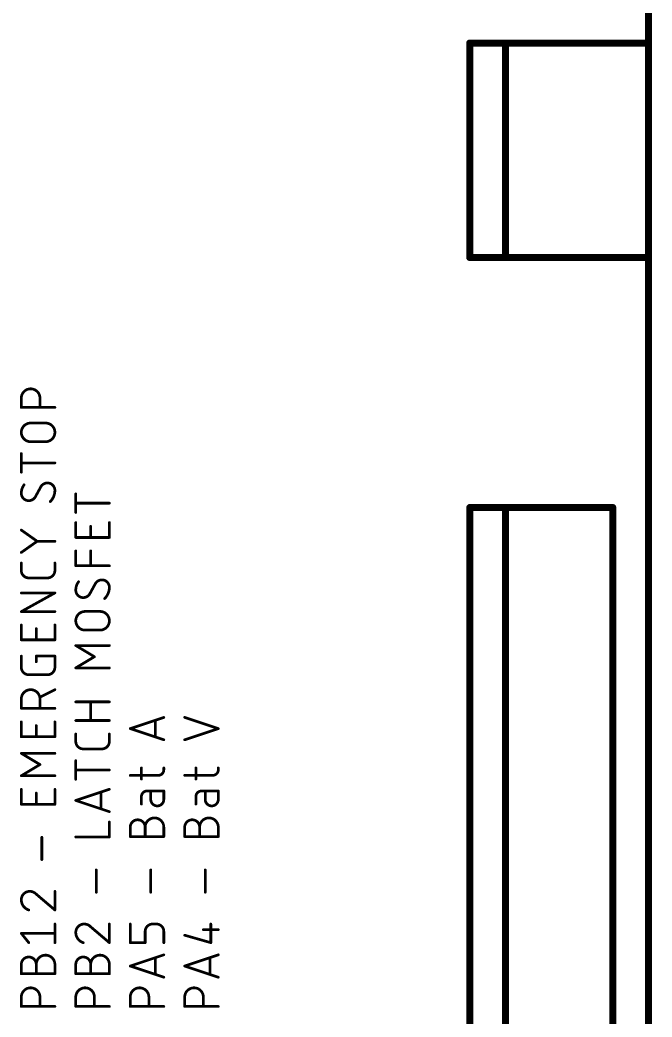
# Model space of a CAD drawing. Extents: x -18 to 127, y -8 to 112.
# Drawn here: x 90.41 to 108.1, y 57.74 to 85.65 of the extents above; entities that cross this region are included whole.
import ezdxf

# ---------------------------------------------------------------- set-up
doc = ezdxf.new("R2010")
doc.units = 0
doc.layers.add('21', color=253, linetype='CONTINUOUS')

msp = doc.modelspace()

# ---------------------------------------------------------------- linework, layer by layer
at = {"layer": '21'}
for points, const_width in [([(108, 104), (108, 0)], 0.2), ([(103, 79), (103, 85)], 0.2), ([(103, 85), (104, 85)], 0.2), ([(104, 85), (108, 85)], 0.2), ([(104, 79), (104, 85)], 0.2), ([(108, 79), (108, 85)], 0.2), ([(104, 79), (103, 79)], 0.2), ([(108, 79), (104, 79)], 0.2), ([(108, 72.5), (108, 78.5)], 0.2), ([(90.4501, 74.802), (90.4501, 75.0631)], 0.0762), ([(90.9722, 75.0631), (90.9722, 74.802)], 0.0762), ([(91.3899, 74.802), (90.4501, 74.802)], 0.0762), ([(90.7112, 74.3661), (91.1288, 74.3661)], 0.0762), ([(91.1288, 73.844), (90.7112, 73.844)], 0.0762), ([(90.4501, 72.9906), (90.4501, 73.5127)], 0.0762), ([(91.3899, 73.2516), (90.4501, 73.2516)], 0.0762), ([(90.9983, 72.5853), (90.8417, 72.2982)], 0.0762), ([(91.9741, 71.8628), (91.9741, 72.3849)], 0.0762), ([(92.9139, 72.1239), (91.9741, 72.1239)], 0.0762), ([(103, 56), (103, 72)], 0.2), ([(103, 72), (104, 72)], 0.2), ([(104, 72), (107, 72)], 0.2), ([(104, 56), (104, 72)], 0.2), ([(107, 56), (107, 72)], 0.2), ([(91.9741, 71.1635), (91.9741, 71.5812)], 0.0762), ([(92.3918, 71.1635), (92.3918, 71.4768)], 0.0762), ([(92.9139, 71.5812), (92.9139, 71.1635)], 0.0762), ([(90.8939, 71.0571), (90.4501, 71.3704)], 0.0762), ([(92.9139, 71.1635), (91.9741, 71.1635)], 0.0762), ([(90.4501, 70.7438), (90.8939, 71.0571)], 0.0762), ([(91.3899, 71.0571), (90.8939, 71.0571)], 0.0762), ([(91.9741, 70.3711), (91.9741, 70.7888)], 0.0762), ([(92.3918, 70.3711), (92.3918, 70.7888)], 0.0762), ([(90.4501, 70.2403), (90.4501, 70.4492)], 0.0762), ([(91.3899, 70.4492), (91.3899, 70.2403)], 0.0762), ([(92.9139, 70.3711), (91.9741, 70.3711)], 0.0762), ([(91.1811, 70.0315), (90.6589, 70.0315)], 0.0762), ([(92.5223, 69.8726), (92.3657, 69.5854)], 0.0762), ([(90.4501, 69.0892), (91.3899, 69.6113)], 0.0762), ([(91.3899, 69.6113), (90.4501, 69.6113)], 0.0762), ([(91.3899, 69.0892), (90.4501, 69.0892)], 0.0762), ([(92.2352, 69.0931), (92.6528, 69.0931)], 0.0762), ([(90.4501, 68.2984), (90.4501, 68.7161)], 0.0762), ([(90.8678, 68.2984), (90.8678, 68.6117)], 0.0762), ([(91.3899, 68.7161), (91.3899, 68.2984)], 0.0762), ([(92.6528, 68.571), (92.2352, 68.571)], 0.0762), ([(91.3899, 68.2984), (90.4501, 68.2984)], 0.0762), ([(92.4962, 67.8262), (91.9741, 68.1395)], 0.0762), ([(91.9741, 68.1395), (92.9139, 68.1395)], 0.0762), ([(90.4501, 67.5302), (90.4501, 67.8434)], 0.0762), ([(90.8678, 67.6868), (90.8678, 67.8434)], 0.0762), ([(90.8678, 67.8434), (91.3899, 67.8434)], 0.0762), ([(91.3899, 67.8434), (91.3899, 67.5302)], 0.0762), ([(91.9741, 67.513), (92.4962, 67.8262)], 0.0762), ([(92.9139, 67.513), (91.9741, 67.513)], 0.0762), ([(91.1811, 67.3213), (90.6589, 67.3213)], 0.0762), ([(91.3899, 66.9043), (90.9722, 66.6954)], 0.0762), ([(90.4501, 66.3822), (90.4501, 66.6432)], 0.0762), ([(91.3899, 66.3822), (90.4501, 66.3822)], 0.0762), ([(90.9722, 66.6432), (90.9722, 66.3822)], 0.0762), ([(91.9741, 66.5633), (92.9139, 66.5633)], 0.0762), ([(92.3918, 66.0412), (92.3918, 66.5633)], 0.0762), ([(93.4981, 65.8145), (94.4379, 66.1278)], 0.0762), ([(95.9619, 65.8145), (95.0221, 66.1278)], 0.0762), ([(90.4501, 65.5857), (90.4501, 66.0034)], 0.0762), ([(90.8678, 65.5857), (90.8678, 65.899)], 0.0762), ([(91.3899, 66.0034), (91.3899, 65.5857)], 0.0762), ([(92.9139, 66.0412), (91.9741, 66.0412)], 0.0762), ([(94.203, 66.0495), (94.203, 65.5796)], 0.0762), ([(91.3899, 65.5857), (90.4501, 65.5857)], 0.0762), ([(91.9741, 65.455), (91.9741, 65.6638)], 0.0762), ([(92.9139, 65.6638), (92.9139, 65.455)], 0.0762), ([(94.4379, 65.5013), (93.4981, 65.8145)], 0.0762), ([(95.0221, 65.5013), (95.9619, 65.8145)], 0.0762), ([(90.9722, 64.8087), (90.4501, 65.122)], 0.0762), ([(90.4501, 65.122), (91.3899, 65.122)], 0.0762), ([(92.7051, 65.2461), (92.1829, 65.2461)], 0.0762), ([(90.4501, 64.4955), (90.9722, 64.8087)], 0.0762), ([(91.9741, 64.3953), (91.9741, 64.9174)], 0.0762), ([(93.8114, 64.4011), (93.8114, 64.7143)], 0.0762), ([(94.4379, 64.6621), (94.4379, 64.7143)], 0.0762), ([(95.3354, 64.4011), (95.3354, 64.7143)], 0.0762), ([(95.9619, 64.6621), (95.9619, 64.7143)], 0.0762), ([(91.3899, 64.4955), (90.4501, 64.4955)], 0.0762), ([(92.9139, 64.6563), (91.9741, 64.6563)], 0.0762), ([(93.4981, 64.5055), (94.2813, 64.5055)], 0.0762), ([(95.0221, 64.5055), (95.8053, 64.5055)], 0.0762), ([(90.4501, 63.696), (90.4501, 64.1137)], 0.0762), ([(90.8678, 63.696), (90.8678, 64.0092)], 0.0762), ([(91.3899, 64.1137), (91.3899, 63.696)], 0.0762), ([(91.9741, 63.8029), (92.9139, 64.1162)], 0.0762), ([(92.679, 64.0378), (92.679, 63.5679)], 0.0762), ([(93.8114, 63.9115), (93.8114, 63.7026)], 0.0762), ([(94.4379, 64.0681), (93.968, 64.0681)], 0.0762), ([(94.0724, 64.0681), (94.0724, 63.8332)], 0.0762), ([(94.4379, 63.8332), (94.4379, 64.0681)], 0.0762), ([(95.3354, 63.9115), (95.3354, 63.7026)], 0.0762), ([(95.9619, 64.0681), (95.492, 64.0681)], 0.0762), ([(95.5964, 64.0681), (95.5964, 63.8332)], 0.0762), ([(95.9619, 63.8332), (95.9619, 64.0681)], 0.0762), ([(91.3899, 63.696), (90.4501, 63.696)], 0.0762), ([(92.9139, 63.4896), (91.9741, 63.8029)], 0.0762), ([(92.9139, 62.7816), (92.9139, 63.1993)], 0.0762), ([(93.4981, 62.793), (93.4981, 63.054)], 0.0762), ([(93.9158, 62.793), (93.9158, 63.054)], 0.0762), ([(94.4379, 63.054), (94.4379, 62.793)], 0.0762), ([(95.0221, 62.793), (95.0221, 63.054)], 0.0762), ([(95.4398, 62.793), (95.4398, 63.054)], 0.0762), ([(95.9619, 63.054), (95.9619, 62.793)], 0.0762), ([(91.0244, 62.1485), (91.0244, 62.775)], 0.0762), ([(91.9741, 62.7816), (92.9139, 62.7816)], 0.0762), ([(94.4379, 62.793), (93.4981, 62.793)], 0.0762), ([(95.9619, 62.793), (95.0221, 62.793)], 0.0762), ([(92.5484, 61.2341), (92.5484, 61.8606)], 0.0762), ([(94.0724, 61.2341), (94.0724, 61.8606)], 0.0762), ([(95.5964, 61.2341), (95.5964, 61.8606)], 0.0762), ([(90.8678, 61.1815), (91.3899, 60.7377)], 0.0762), ([(91.3899, 60.7377), (91.3899, 61.2598)], 0.0762), ([(91.3899, 59.8233), (91.3899, 60.3454)], 0.0762), ([(92.3918, 60.2671), (92.9139, 59.8233)], 0.0762), ([(92.9139, 59.8233), (92.9139, 60.3454)], 0.0762), ([(93.4981, 59.8233), (93.4981, 60.3454)], 0.0762), ([(94.2291, 60.3454), (94.1246, 60.3454)], 0.0762), ([(95.7531, 59.8233), (95.7531, 60.3454)], 0.0762), ([(90.6589, 59.8233), (90.4501, 60.0843)], 0.0762), ([(90.4501, 60.0843), (91.3899, 60.0843)], 0.0762), ([(93.9158, 60.1366), (93.9158, 59.8233)], 0.0762), ([(94.4379, 59.8233), (94.4379, 60.1366)], 0.0762), ([(95.0221, 60.0321), (95.7531, 59.8233)], 0.0762), ([(95.5442, 60.1888), (95.9619, 60.1888)], 0.0762), ([(93.9158, 59.8233), (93.4981, 59.8233)], 0.0762), ([(93.4981, 59.1699), (94.4379, 59.4832)], 0.0762), ([(94.203, 59.4049), (94.203, 58.935)], 0.0762), ([(95.0221, 59.1699), (95.9619, 59.4832)], 0.0762), ([(95.727, 59.4049), (95.727, 58.935)], 0.0762), ([(90.4501, 58.9525), (90.4501, 59.2136)], 0.0762), ([(90.8678, 58.9525), (90.8678, 59.2136)], 0.0762), ([(91.3899, 59.2136), (91.3899, 58.9525)], 0.0762), ([(91.9741, 58.9525), (91.9741, 59.2136)], 0.0762), ([(92.3918, 58.9525), (92.3918, 59.2136)], 0.0762), ([(92.9139, 59.2136), (92.9139, 58.9525)], 0.0762), ([(94.4379, 58.8567), (93.4981, 59.1699)], 0.0762), ([(95.9619, 58.8567), (95.0221, 59.1699)], 0.0762), ([(91.3899, 58.9525), (90.4501, 58.9525)], 0.0762), ([(92.9139, 58.9525), (91.9741, 58.9525)], 0.0762), ([(90.4501, 58.0381), (90.4501, 58.2992)], 0.0762), ([(90.9722, 58.2992), (90.9722, 58.0381)], 0.0762), ([(91.9741, 58.0381), (91.9741, 58.2992)], 0.0762), ([(92.4962, 58.2992), (92.4962, 58.0381)], 0.0762), ([(93.4981, 58.0381), (93.4981, 58.2992)], 0.0762), ([(94.0202, 58.2992), (94.0202, 58.0381)], 0.0762), ([(95.0221, 58.0381), (95.0221, 58.2992)], 0.0762), ([(95.5442, 58.2992), (95.5442, 58.0381)], 0.0762), ([(91.3899, 58.0381), (90.4501, 58.0381)], 0.0762), ([(92.9139, 58.0381), (91.9741, 58.0381)], 0.0762), ([(94.4379, 58.0381), (93.4981, 58.0381)], 0.0762), ([(95.9619, 58.0381), (95.0221, 58.0381)], 0.0762)]:
    msp.add_lwpolyline(points, dxfattribs=dict(at, const_width=const_width))
for points, const_width in [([(103.05, 85, 1), (102.95, 85)], 0.1), ([(103, 85.05, 1), (103, 84.95)], 0.1), ([(104, 85.05, 1), (104, 84.95)], 0.1), ([(104.05, 85, 1), (103.95, 85)], 0.1), ([(104, 84.95, 1), (104, 85.05)], 0.1), ([(108.05, 85, 1), (107.95, 85)], 0.1), ([(108, 84.95, 1), (108, 85.05)], 0.1), ([(103, 79.05, 1), (103, 78.95)], 0.1), ([(102.95, 79, 1), (103.05, 79)], 0.1), ([(104, 79.05, 1), (104, 78.95)], 0.1), ([(103.95, 79, 1), (104.05, 79)], 0.1), ([(104, 78.95, 1), (104, 79.05)], 0.1), ([(107.95, 79, 1), (108.05, 79)], 0.1), ([(108, 78.95, 1), (108, 79.05)], 0.1), ([(108.05, 78.5, 1), (107.95, 78.5)], 0.1), ([(90.9722, 75.0631, 1), (90.4501, 75.0631)], 0.0762), ([(90.4691, 75.0631, 1), (90.4311, 75.0631)], 0.0381), ([(90.4311, 75.0631, 1), (90.4691, 75.0631)], 0.0381), ([(90.9913, 75.0631, 1), (90.9532, 75.0631)], 0.0381), ([(90.9532, 75.0631, 1), (90.9913, 75.0631)], 0.0381), ([(90.4501, 74.8211, 1), (90.4501, 74.783)], 0.0381), ([(90.4311, 74.802, 1), (90.4691, 74.802)], 0.0381), ([(90.9532, 74.802, 1), (90.9913, 74.802)], 0.0381), ([(91.3899, 74.783, 1), (91.3899, 74.8211)], 0.0381), ([(90.7112, 74.3661, 1), (90.7112, 73.844)], 0.0762), ([(90.7112, 74.3852, 1), (90.7112, 74.3471)], 0.0381), ([(90.7112, 74.3471, 1), (90.7112, 74.3852)], 0.0381), ([(91.1288, 73.844, 1), (91.1288, 74.3661)], 0.0762), ([(91.1288, 74.3852, 1), (91.1288, 74.3471)], 0.0381), ([(91.1288, 74.3471, 1), (91.1288, 74.3852)], 0.0381), ([(90.7112, 73.8631, 1), (90.7112, 73.825)], 0.0381), ([(90.7112, 73.825, 1), (90.7112, 73.8631)], 0.0381), ([(91.1288, 73.8631, 1), (91.1288, 73.825)], 0.0381), ([(91.1288, 73.825, 1), (91.1288, 73.8631)], 0.0381), ([(90.4691, 73.5127, 1), (90.4311, 73.5127)], 0.0381), ([(90.4501, 73.2707, 1), (90.4501, 73.2326)], 0.0381), ([(91.3899, 73.2326, 1), (91.3899, 73.2707)], 0.0381), ([(90.4311, 72.9906, 1), (90.4691, 72.9906)], 0.0381), ([(90.5284, 72.6375, 0.1623), (90.4501, 72.4026)], 0.0762), ([(90.5437, 72.6261, 1), (90.5132, 72.649)], 0.0381), ([(91.1811, 72.6897, 0.2656), (90.9983, 72.5853)], 0.0762), ([(90.9819, 72.595, 1), (91.0147, 72.5756)], 0.0381), ([(91.015, 72.5762, 1), (90.9816, 72.5944)], 0.0381), ([(91.3899, 72.4809, 0.4142), (91.1811, 72.6897)], 0.0762), ([(91.1811, 72.7088, 1), (91.1811, 72.6707)], 0.0381), ([(91.1811, 72.6707, 1), (91.1811, 72.7088)], 0.0381), ([(90.4501, 72.4026, 0.4142), (90.6589, 72.1937)], 0.0762), ([(90.4691, 72.4026, 1), (90.4311, 72.4026)], 0.0381), ([(90.4311, 72.4026, 1), (90.4691, 72.4026)], 0.0381), ([(90.6589, 72.1937, 0.2656), (90.8417, 72.2982)], 0.0762), ([(90.825, 72.3073, 1), (90.8584, 72.289)], 0.0381), ([(90.8581, 72.2885, 1), (90.8253, 72.3078)], 0.0381), ([(91.2594, 72.1676, 0.2), (91.3899, 72.4809)], 0.0762), ([(91.4089, 72.4809, 1), (91.3709, 72.4809)], 0.0381), ([(91.3709, 72.4809, 1), (91.409, 72.4809)], 0.0381), ([(91.9931, 72.3849, 1), (91.9551, 72.3849)], 0.0381), ([(107.95, 72.5, 1), (108.05, 72.5)], 0.1), ([(90.6589, 72.2128, 1), (90.6589, 72.1747)], 0.0381), ([(90.6589, 72.1747, 1), (90.6589, 72.2128)], 0.0381), ([(91.246, 72.1812, 1), (91.2728, 72.1541)], 0.0381), ([(91.9741, 72.1429, 1), (91.9741, 72.1048)], 0.0381), ([(92.9139, 72.1048, 1), (92.9139, 72.1429)], 0.0381), ([(103.05, 72, 1), (102.95, 72)], 0.1), ([(103, 72.05, 1), (103, 71.95)], 0.1), ([(104, 72.05, 1), (104, 71.95)], 0.1), ([(104.05, 72, 1), (103.95, 72)], 0.1), ([(104, 71.95, 1), (104, 72.05)], 0.1), ([(107.05, 72, 1), (106.95, 72)], 0.1), ([(107, 71.95, 1), (107, 72.05)], 0.1), ([(91.9551, 71.8628, 1), (91.9931, 71.8628)], 0.0381), ([(91.9931, 71.5812, 1), (91.9551, 71.5812)], 0.0381), ([(92.4108, 71.4768, 1), (92.3727, 71.4768)], 0.0381), ([(92.9329, 71.5812, 1), (92.8949, 71.5812)], 0.0381), ([(90.4611, 71.3859, 1), (90.4391, 71.3548)], 0.0381), ([(91.9741, 71.1826, 1), (91.9741, 71.1445)], 0.0381), ([(91.9551, 71.1635, 1), (91.9931, 71.1635)], 0.0381), ([(92.3727, 71.1635, 1), (92.4108, 71.1635)], 0.0381), ([(92.8949, 71.1635, 1), (92.9329, 71.1635)], 0.0381), ([(92.9139, 71.1445, 1), (92.9139, 71.1826)], 0.0381), ([(90.8939, 71.0761, 1), (90.8939, 71.038)], 0.0381), ([(90.9049, 71.0415, 1), (90.8829, 71.0727)], 0.0381), ([(90.8829, 71.0415, 1), (90.9049, 71.0727)], 0.0381), ([(91.3899, 71.038, 1), (91.3899, 71.0761)], 0.0381), ([(90.4391, 70.7594, 1), (90.4611, 70.7283)], 0.0381), ([(91.9931, 70.7888, 1), (91.9551, 70.7888)], 0.0381), ([(92.4108, 70.7888, 1), (92.3727, 70.7888)], 0.0381), ([(90.4691, 70.4492, 1), (90.4311, 70.4492)], 0.0381), ([(91.409, 70.4492, 1), (91.3709, 70.4492)], 0.0381), ([(91.9741, 70.3901, 1), (91.9741, 70.352)], 0.0381), ([(91.9551, 70.3711, 1), (91.9931, 70.3711)], 0.0381), ([(92.3727, 70.3711, 1), (92.4108, 70.3711)], 0.0381), ([(92.9139, 70.352, 1), (92.9139, 70.3901)], 0.0381), ([(90.4501, 70.2403, 0.4142), (90.6589, 70.0315)], 0.0762), ([(90.4691, 70.2403, 1), (90.431, 70.2403)], 0.0381), ([(90.4311, 70.2403, 1), (90.4691, 70.2403)], 0.0381), ([(90.6589, 70.0505, 1), (90.6589, 70.0124)], 0.0381), ([(90.6589, 70.0124, 1), (90.6589, 70.0505)], 0.0381), ([(91.1811, 70.0315, 0.4142), (91.3899, 70.2403)], 0.0762), ([(91.1811, 70.0505, 1), (91.1811, 70.0124)], 0.0381), ([(91.1811, 70.0124, 1), (91.1811, 70.0505)], 0.0381), ([(91.409, 70.2403, 1), (91.3709, 70.2403)], 0.0381), ([(91.3709, 70.2403, 1), (91.409, 70.2403)], 0.0381), ([(92.0524, 69.9248, 0.1623), (91.9741, 69.6899)], 0.0762), ([(92.0677, 69.9134, 1), (92.0372, 69.9363)], 0.0381), ([(92.7051, 69.977, 0.2656), (92.5223, 69.8726)], 0.0762), ([(92.5059, 69.8823, 1), (92.5387, 69.8629)], 0.0381), ([(92.539, 69.8635, 1), (92.5056, 69.8817)], 0.0381), ([(92.9139, 69.7682, 0.4142), (92.7051, 69.977)], 0.0762), ([(92.7051, 69.9961, 1), (92.7051, 69.958)], 0.0381), ([(92.7051, 69.958, 1), (92.7051, 69.9961)], 0.0381), ([(92.7834, 69.4549, 0.2), (92.9139, 69.7682)], 0.0762), ([(92.9329, 69.7682, 1), (92.8949, 69.7682)], 0.0381), ([(92.8949, 69.7682, 1), (92.9329, 69.7682)], 0.0381), ([(90.4501, 69.6303, 1), (90.4501, 69.5922)], 0.0381), ([(91.3992, 69.5946, 1), (91.3806, 69.6279)], 0.0381), ([(91.3899, 69.5922, 1), (91.3899, 69.6303)], 0.0381), ([(91.9741, 69.6899, 0.4142), (92.1829, 69.481)], 0.0762), ([(91.9931, 69.6899, 1), (91.9551, 69.6899)], 0.0381), ([(91.9551, 69.6899, 1), (91.9931, 69.6899)], 0.0381), ([(92.1829, 69.481, 0.2656), (92.3657, 69.5854)], 0.0762), ([(92.1829, 69.5001, 1), (92.1829, 69.462)], 0.0381), ([(92.1829, 69.462, 1), (92.1829, 69.5001)], 0.0381), ([(92.349, 69.5946, 1), (92.3824, 69.5763)], 0.0381), ([(92.3821, 69.5758, 1), (92.3493, 69.5951)], 0.0381), ([(92.77, 69.4684, 1), (92.7968, 69.4414)], 0.0381), ([(90.4501, 69.1082, 1), (90.4501, 69.0701)], 0.0381), ([(90.4408, 69.1058, 1), (90.4594, 69.0725)], 0.0381), ([(91.3899, 69.0701, 1), (91.3899, 69.1082)], 0.0381), ([(92.2352, 69.0931, 1), (92.2352, 68.571)], 0.0762), ([(92.2352, 69.1122, 1), (92.2352, 69.0741)], 0.0381), ([(92.2352, 69.0741, 1), (92.2352, 69.1122)], 0.0381), ([(92.6528, 68.571, 1), (92.6528, 69.0931)], 0.0762), ([(92.6528, 69.1122, 1), (92.6528, 69.0741)], 0.0381), ([(92.6528, 69.0741, 1), (92.6528, 69.1122)], 0.0381), ([(90.4691, 68.7161, 1), (90.4311, 68.7161)], 0.0381), ([(90.8868, 68.6117, 1), (90.8487, 68.6117)], 0.0381), ([(91.409, 68.7161, 1), (91.3709, 68.7161)], 0.0381), ([(92.2352, 68.5901, 1), (92.2352, 68.552)], 0.0381), ([(92.2352, 68.552, 1), (92.2352, 68.5901)], 0.0381), ([(92.6528, 68.5901, 1), (92.6528, 68.552)], 0.0381), ([(92.6528, 68.552, 1), (92.6528, 68.5901)], 0.0381), ([(90.4501, 68.3175, 1), (90.4501, 68.2794)], 0.0381), ([(90.4311, 68.2984, 1), (90.4691, 68.2984)], 0.0381), ([(90.8487, 68.2984, 1), (90.8868, 68.2984)], 0.0381), ([(91.3709, 68.2984, 1), (91.409, 68.2984)], 0.0381), ([(91.3899, 68.2794, 1), (91.3899, 68.3175)], 0.0381), ([(91.9839, 68.1558, 1), (91.9643, 68.1232)], 0.0381), ([(91.9741, 68.1585, 1), (91.9741, 68.1204)], 0.0381), ([(92.9139, 68.1204, 1), (92.9139, 68.1585)], 0.0381), ([(90.4691, 67.8434, 1), (90.4311, 67.8434)], 0.0381), ([(90.8868, 67.8434, 1), (90.8487, 67.8434)], 0.0381), ([(90.8678, 67.8625, 1), (90.8678, 67.8244)], 0.0381), ([(91.409, 67.8434, 1), (91.3709, 67.8434)], 0.0381), ([(91.3899, 67.8244, 1), (91.3899, 67.8625)], 0.0381), ([(92.506, 67.8099, 1), (92.4864, 67.8426)], 0.0381), ([(92.4864, 67.8099, 1), (92.506, 67.8426)], 0.0381), ([(90.4501, 67.5302, 0.4142), (90.6589, 67.3213)], 0.0762), ([(90.4691, 67.5302, 1), (90.431, 67.5302)], 0.0381), ([(90.4311, 67.5302, 1), (90.4691, 67.5302)], 0.0381), ([(90.8487, 67.6868, 1), (90.8868, 67.6868)], 0.0381), ([(91.1811, 67.3213, 0.4142), (91.3899, 67.5302)], 0.0762), ([(91.409, 67.5302, 1), (91.3709, 67.5302)], 0.0381), ([(91.3709, 67.5302, 1), (91.409, 67.5302)], 0.0381), ([(91.9741, 67.532, 1), (91.9741, 67.4939)], 0.0381), ([(91.9643, 67.5293, 1), (91.9839, 67.4966)], 0.0381), ([(92.9139, 67.4939, 1), (92.9139, 67.532)], 0.0381), ([(90.6589, 67.3404, 1), (90.6589, 67.3023)], 0.0381), ([(90.6589, 67.3023, 1), (90.6589, 67.3404)], 0.0381), ([(91.1811, 67.3404, 1), (91.1811, 67.3023)], 0.0381), ([(91.1811, 67.3023, 1), (91.1811, 67.3404)], 0.0381), ([(90.9722, 66.6432, 1), (90.4501, 66.6432)], 0.0762), ([(90.9637, 66.7125, 1), (90.9807, 66.6784)], 0.0381), ([(91.3984, 66.8872, 1), (91.3814, 66.9213)], 0.0381), ([(90.4691, 66.6432, 1), (90.4311, 66.6432)], 0.0381), ([(90.4311, 66.6432, 1), (90.4691, 66.6432)], 0.0381), ([(90.4501, 66.4012, 1), (90.4501, 66.3631)], 0.0381), ([(90.9913, 66.6432, 1), (90.9532, 66.6432)], 0.0381), ([(90.9532, 66.6432, 1), (90.9913, 66.6432)], 0.0381), ([(91.3899, 66.3631, 1), (91.3899, 66.4012)], 0.0381), ([(91.9741, 66.5823, 1), (91.9741, 66.5442)], 0.0381), ([(92.4108, 66.5633, 1), (92.3727, 66.5633)], 0.0381), ([(92.9139, 66.5442, 1), (92.9139, 66.5823)], 0.0381), ([(90.4311, 66.3822, 1), (90.4691, 66.3822)], 0.0381), ([(90.9532, 66.3822, 1), (90.9913, 66.3822)], 0.0381), ([(94.4439, 66.1097, 1), (94.4319, 66.1459)], 0.0381), ([(95.0281, 66.1459, 1), (95.0161, 66.1097)], 0.0381), ([(90.4691, 66.0034, 1), (90.4311, 66.0034)], 0.0381), ([(90.8868, 65.899, 1), (90.8487, 65.899)], 0.0381), ([(91.409, 66.0034, 1), (91.3709, 66.0034)], 0.0381), ([(91.9741, 66.0602, 1), (91.9741, 66.0221)], 0.0381), ([(92.3727, 66.0412, 1), (92.4108, 66.0412)], 0.0381), ([(92.9139, 66.0221, 1), (92.9139, 66.0602)], 0.0381), ([(94.222, 66.0495, 1), (94.1839, 66.0495)], 0.0381), ([(90.4501, 65.6048, 1), (90.4501, 65.5667)], 0.0381), ([(90.4311, 65.5857, 1), (90.4691, 65.5857)], 0.0381), ([(90.8487, 65.5857, 1), (90.8868, 65.5857)], 0.0381), ([(91.3709, 65.5857, 1), (91.409, 65.5857)], 0.0381), ([(91.3899, 65.5667, 1), (91.3899, 65.6048)], 0.0381), ([(91.9931, 65.6638, 1), (91.9551, 65.6638)], 0.0381), ([(92.9329, 65.6638, 1), (92.8949, 65.6638)], 0.0381), ([(93.5041, 65.8326, 1), (93.4921, 65.7965)], 0.0381), ([(93.4921, 65.8326, 1), (93.5041, 65.7965)], 0.0381), ([(94.1839, 65.5796, 1), (94.222, 65.5796)], 0.0381), ([(95.9679, 65.7965, 1), (95.9559, 65.8326)], 0.0381), ([(95.9559, 65.7965, 1), (95.9679, 65.8326)], 0.0381), ([(91.9741, 65.455, 0.4142), (92.1829, 65.2461)], 0.0762), ([(91.9931, 65.455, 1), (91.955, 65.455)], 0.0381), ([(91.9551, 65.455, 1), (91.9931, 65.455)], 0.0381), ([(92.7051, 65.2461, 0.4142), (92.9139, 65.455)], 0.0762), ([(92.9329, 65.455, 1), (92.8949, 65.455)], 0.0381), ([(92.8949, 65.455, 1), (92.9329, 65.455)], 0.0381), ([(94.4319, 65.4832, 1), (94.4439, 65.5194)], 0.0381), ([(95.0161, 65.5194, 1), (95.0281, 65.4832)], 0.0381), ([(90.4599, 65.1383, 1), (90.4403, 65.1057)], 0.0381), ([(90.4501, 65.141, 1), (90.4501, 65.1029)], 0.0381), ([(91.3899, 65.1029, 1), (91.3899, 65.141)], 0.0381), ([(92.1829, 65.2652, 1), (92.1829, 65.2271)], 0.0381), ([(92.1829, 65.2271, 1), (92.1829, 65.2652)], 0.0381), ([(92.7051, 65.2652, 1), (92.7051, 65.2271)], 0.0381), ([(92.7051, 65.2271, 1), (92.7051, 65.2652)], 0.0381), ([(90.982, 64.7924, 1), (90.9624, 64.8251)], 0.0381), ([(90.9624, 64.7924, 1), (90.982, 64.8251)], 0.0381), ([(91.9931, 64.9174, 1), (91.9551, 64.9174)], 0.0381), ([(93.8304, 64.7143, 1), (93.7923, 64.7143)], 0.0381), ([(94.4569, 64.7143, 1), (94.4189, 64.7143)], 0.0381), ([(95.3544, 64.7143, 1), (95.3163, 64.7143)], 0.0381), ([(95.9809, 64.7143, 1), (95.9429, 64.7143)], 0.0381), ([(90.4501, 64.5145, 1), (90.4501, 64.4764)], 0.0381), ([(90.4403, 64.5118, 1), (90.4599, 64.4791)], 0.0381), ([(91.3899, 64.4764, 1), (91.3899, 64.5145)], 0.0381), ([(91.9741, 64.6754, 1), (91.9741, 64.6373)], 0.0381), ([(92.9139, 64.6373, 1), (92.9139, 64.6754)], 0.0381), ([(93.4981, 64.5246, 1), (93.4981, 64.4865)], 0.0381), ([(94.2813, 64.5055, 0.4142), (94.4379, 64.6621)], 0.0762), ([(94.2813, 64.5246, 1), (94.2813, 64.4865)], 0.0381), ([(94.2813, 64.4865, 1), (94.2813, 64.5246)], 0.0381), ([(94.4569, 64.6621, 1), (94.4189, 64.6621)], 0.0381), ([(94.4189, 64.6621, 1), (94.4569, 64.6621)], 0.0381), ([(95.0221, 64.5246, 1), (95.0221, 64.4865)], 0.0381), ([(95.8053, 64.5055, 0.4142), (95.9619, 64.6621)], 0.0762), ([(95.8053, 64.5246, 1), (95.8053, 64.4865)], 0.0381), ([(95.8053, 64.4865, 1), (95.8053, 64.5246)], 0.0381), ([(95.9809, 64.6621, 1), (95.9429, 64.6621)], 0.0381), ([(95.9429, 64.6621, 1), (95.9809, 64.6621)], 0.0381), ([(91.9551, 64.3953, 1), (91.9931, 64.3953)], 0.0381), ([(93.7923, 64.4011, 1), (93.8304, 64.4011)], 0.0381), ([(95.3163, 64.4011, 1), (95.3544, 64.4011)], 0.0381), ([(90.4691, 64.1137, 1), (90.4311, 64.1137)], 0.0381), ([(90.8868, 64.0092, 1), (90.8487, 64.0092)], 0.0381), ([(91.409, 64.1137, 1), (91.3709, 64.1137)], 0.0381), ([(92.698, 64.0378, 1), (92.6599, 64.0378)], 0.0381), ([(92.9199, 64.0981, 1), (92.9079, 64.1342)], 0.0381), ([(93.968, 64.0681, 0.4142), (93.8114, 63.9115)], 0.0762), ([(93.8304, 63.9115, 1), (93.7923, 63.9115)], 0.0381), ([(93.7923, 63.9115, 1), (93.8304, 63.9115)], 0.0381), ([(93.968, 64.0872, 1), (93.968, 64.0491)], 0.0381), ([(93.968, 64.0491, 1), (93.968, 64.0872)], 0.0381), ([(94.0915, 64.0681, 1), (94.0534, 64.0681)], 0.0381), ([(94.4569, 64.0681, 1), (94.4189, 64.0681)], 0.0381), ([(94.4379, 64.0491, 1), (94.4379, 64.0872)], 0.0381), ([(95.492, 64.0681, 0.4142), (95.3354, 63.9115)], 0.0762), ([(95.3544, 63.9115, 1), (95.3163, 63.9115)], 0.0381), ([(95.3163, 63.9115, 1), (95.3544, 63.9115)], 0.0381), ([(95.492, 64.0872, 1), (95.492, 64.0491)], 0.0381), ([(95.492, 64.0491, 1), (95.492, 64.0872)], 0.0381), ([(95.6155, 64.0681, 1), (95.5774, 64.0681)], 0.0381), ([(95.9809, 64.0681, 1), (95.9429, 64.0681)], 0.0381), ([(95.9619, 64.0491, 1), (95.9619, 64.0872)], 0.0381), ([(90.4501, 63.715, 1), (90.4501, 63.6769)], 0.0381), ([(90.4311, 63.696, 1), (90.4691, 63.696)], 0.0381), ([(90.8487, 63.696, 1), (90.8868, 63.696)], 0.0381), ([(91.3709, 63.696, 1), (91.409, 63.696)], 0.0381), ([(91.3899, 63.6769, 1), (91.3899, 63.715)], 0.0381), ([(91.9801, 63.821, 1), (91.9681, 63.7848)], 0.0381), ([(91.9681, 63.821, 1), (91.9801, 63.7848)], 0.0381), ([(93.7923, 63.7026, 1), (93.8304, 63.7026)], 0.0381), ([(94.0724, 63.8332, 1), (94.4379, 63.8332)], 0.0762), ([(94.0915, 63.8332, 1), (94.0534, 63.8332)], 0.0381), ([(94.0534, 63.8332, 1), (94.0915, 63.8332)], 0.0381), ([(94.4569, 63.8332, 1), (94.4189, 63.8332)], 0.0381), ([(94.4189, 63.8332, 1), (94.4569, 63.8332)], 0.0381), ([(95.3163, 63.7026, 1), (95.3544, 63.7026)], 0.0381), ([(95.5964, 63.8332, 1), (95.9619, 63.8332)], 0.0762), ([(95.6155, 63.8332, 1), (95.5774, 63.8332)], 0.0381), ([(95.5774, 63.8332, 1), (95.6155, 63.8332)], 0.0381), ([(95.9809, 63.8332, 1), (95.9429, 63.8332)], 0.0381), ([(95.9429, 63.8332, 1), (95.9809, 63.8332)], 0.0381), ([(92.6599, 63.5679, 1), (92.698, 63.5679)], 0.0381), ([(92.9079, 63.4715, 1), (92.9199, 63.5077)], 0.0381), ([(94.4379, 63.054, 1), (93.9158, 63.054)], 0.0762), ([(95.9619, 63.054, 1), (95.4398, 63.054)], 0.0762), ([(92.9329, 63.1993, 1), (92.8949, 63.1993)], 0.0381), ([(93.9158, 63.054, 1), (93.4981, 63.054)], 0.0762), ([(93.5172, 63.054, 1), (93.4791, 63.054)], 0.0381), ([(93.4791, 63.054, 1), (93.5172, 63.054)], 0.0381), ([(93.9348, 63.054, 1), (93.8967, 63.054)], 0.0381), ([(93.8967, 63.054, 1), (93.9348, 63.054)], 0.0381), ([(93.8967, 63.054, 1), (93.9348, 63.054)], 0.0381), ([(94.4188, 63.054, 1), (94.4569, 63.054)], 0.0381), ([(94.4569, 63.054, 1), (94.4189, 63.054)], 0.0381), ([(95.4398, 63.054, 1), (95.0221, 63.054)], 0.0762), ([(95.0412, 63.054, 1), (95.0031, 63.054)], 0.0381), ([(95.0031, 63.054, 1), (95.0412, 63.054)], 0.0381), ([(95.4588, 63.054, 1), (95.4207, 63.054)], 0.0381), ([(95.4207, 63.054, 1), (95.4588, 63.054)], 0.0381), ([(95.4207, 63.054, 1), (95.4588, 63.054)], 0.0381), ([(95.9428, 63.054, 1), (95.9809, 63.054)], 0.0381), ([(95.9809, 63.054, 1), (95.9429, 63.054)], 0.0381), ([(91.0435, 62.775, 1), (91.0054, 62.775)], 0.0381), ([(91.9741, 62.8006, 1), (91.9741, 62.7625)], 0.0381), ([(92.8949, 62.7816, 1), (92.9329, 62.7816)], 0.0381), ([(92.9139, 62.7625, 1), (92.9139, 62.8006)], 0.0381), ([(93.4981, 62.812, 1), (93.4981, 62.7739)], 0.0381), ([(93.4791, 62.793, 1), (93.5172, 62.793)], 0.0381), ([(93.8967, 62.793, 1), (93.9348, 62.793)], 0.0381), ([(94.4189, 62.793, 1), (94.4569, 62.793)], 0.0381), ([(94.4379, 62.7739, 1), (94.4379, 62.812)], 0.0381), ([(95.0221, 62.812, 1), (95.0221, 62.7739)], 0.0381), ([(95.0031, 62.793, 1), (95.0412, 62.793)], 0.0381), ([(95.4207, 62.793, 1), (95.4588, 62.793)], 0.0381), ([(95.9429, 62.793, 1), (95.9809, 62.793)], 0.0381), ([(95.9619, 62.7739, 1), (95.9619, 62.812)], 0.0381), ([(91.0054, 62.1485, 1), (91.0435, 62.1485)], 0.0381), ([(92.5675, 61.8606, 1), (92.5294, 61.8606)], 0.0381), ([(94.0915, 61.8606, 1), (94.0534, 61.8606)], 0.0381), ([(95.6155, 61.8606, 1), (95.5774, 61.8606)], 0.0381), ([(90.6851, 61.2598, 0.4142), (90.4501, 61.0248)], 0.0762), ([(90.685, 61.2788, 1), (90.6851, 61.2407)], 0.0381), ([(90.8678, 61.1815, 0.2053), (90.6851, 61.2598)], 0.0762), ([(90.6851, 61.2407, 1), (90.6851, 61.2788)], 0.0381), ([(90.8801, 61.196, 1), (90.8555, 61.167)], 0.0381), ([(90.854, 61.1683, 1), (90.8816, 61.1946)], 0.0381), ([(91.409, 61.2598, 1), (91.3709, 61.2598)], 0.0381), ([(92.5294, 61.2341, 1), (92.5675, 61.2341)], 0.0381), ([(94.0534, 61.2341, 1), (94.0915, 61.2341)], 0.0381), ([(95.5774, 61.2341, 1), (95.6155, 61.2341)], 0.0381), ([(90.4501, 61.0248, 0.3252), (90.6589, 60.7377)], 0.0762), ([(90.4691, 61.0248, 1), (90.4311, 61.0248)], 0.0381), ([(90.4311, 61.0248, 1), (90.4691, 61.0248)], 0.0381), ([(90.6531, 60.7196, 1), (90.6648, 60.7558)], 0.0381), ([(91.3709, 60.7377, 1), (91.409, 60.7377)], 0.0381), ([(91.3776, 60.7232, 1), (91.4022, 60.7522)], 0.0381), ([(91.409, 60.3454, 1), (91.3709, 60.3454)], 0.0381), ([(92.2091, 60.3454, 0.4142), (91.9741, 60.1105)], 0.0762), ([(92.3918, 60.2671, 0.2053), (92.2091, 60.3454)], 0.0762), ([(92.209, 60.3644, 1), (92.2091, 60.3264)], 0.0381), ([(92.2091, 60.3264, 1), (92.2091, 60.3645)], 0.0381), ([(92.4041, 60.2816, 1), (92.3795, 60.2526)], 0.0381), ([(92.378, 60.2539, 1), (92.4056, 60.2802)], 0.0381), ([(92.9329, 60.3454, 1), (92.8949, 60.3454)], 0.0381), ([(93.5172, 60.3454, 1), (93.4791, 60.3454)], 0.0381), ([(94.1246, 60.3454, 0.4142), (93.9158, 60.1366)], 0.0762), ([(94.1246, 60.3644, 1), (94.1246, 60.3263)], 0.0381), ([(94.1246, 60.3263, 1), (94.1246, 60.3644)], 0.0381), ([(94.4379, 60.1366, 0.4142), (94.2291, 60.3454)], 0.0762), ([(94.2291, 60.3644, 1), (94.2291, 60.3263)], 0.0381), ([(94.2291, 60.3263, 1), (94.2291, 60.3644)], 0.0381), ([(95.7721, 60.3454, 1), (95.734, 60.3454)], 0.0381), ([(90.4501, 60.1034, 1), (90.4501, 60.0653)], 0.0381), ([(90.465, 60.0962, 1), (90.4352, 60.0724)], 0.0381), ([(91.3899, 60.0653, 1), (91.3899, 60.1034)], 0.0381), ([(91.9741, 60.1105, 0.3252), (92.1829, 59.8233)], 0.0762), ([(91.9931, 60.1105, 1), (91.9551, 60.1104)], 0.0381), ([(91.9551, 60.1105, 1), (91.9931, 60.1105)], 0.0381), ([(93.9348, 60.1366, 1), (93.8967, 60.1366)], 0.0381), ([(93.8967, 60.1366, 1), (93.9348, 60.1366)], 0.0381), ([(94.4569, 60.1366, 1), (94.4189, 60.1366)], 0.0381), ([(94.4189, 60.1366, 1), (94.4569, 60.1366)], 0.0381), ([(95.0273, 60.0504, 1), (95.0169, 60.0138)], 0.0381), ([(95.5442, 60.2078, 1), (95.5442, 60.1697)], 0.0381), ([(95.9619, 60.1697, 1), (95.9619, 60.2078)], 0.0381), ([(90.6441, 59.8114, 1), (90.6738, 59.8352)], 0.0381), ([(91.3709, 59.8233, 1), (91.409, 59.8233)], 0.0381), ([(92.1771, 59.8052, 1), (92.1888, 59.8414)], 0.0381), ([(92.8949, 59.8233, 1), (92.9329, 59.8233)], 0.0381), ([(92.9016, 59.8088, 1), (92.9262, 59.8378)], 0.0381), ([(93.4981, 59.8423, 1), (93.4981, 59.8042)], 0.0381), ([(93.4791, 59.8233, 1), (93.5172, 59.8233)], 0.0381), ([(93.8967, 59.8233, 1), (93.9348, 59.8233)], 0.0381), ([(93.9158, 59.8042, 1), (93.9158, 59.8423)], 0.0381), ([(94.4189, 59.8233, 1), (94.4569, 59.8233)], 0.0381), ([(95.734, 59.8233, 1), (95.7721, 59.8233)], 0.0381), ([(95.7478, 59.805, 1), (95.7583, 59.8416)], 0.0381), ([(90.8678, 59.2136, 1), (90.4501, 59.2136)], 0.0762), ([(91.3899, 59.2136, 1), (90.8678, 59.2136)], 0.0762), ([(92.3918, 59.2136, 1), (91.9741, 59.2136)], 0.0762), ([(92.9139, 59.2136, 1), (92.3918, 59.2136)], 0.0762), ([(94.222, 59.4049, 1), (94.1839, 59.4049)], 0.0381), ([(94.4439, 59.4651, 1), (94.4319, 59.5013)], 0.0381), ([(95.746, 59.4049, 1), (95.7079, 59.4049)], 0.0381), ([(95.9679, 59.4651, 1), (95.9559, 59.5013)], 0.0381), ([(90.4691, 59.2136, 1), (90.4311, 59.2136)], 0.0381), ([(90.4311, 59.2136, 1), (90.4691, 59.2136)], 0.0381), ([(90.8868, 59.2136, 1), (90.8487, 59.2136)], 0.0381), ([(90.8487, 59.2136, 1), (90.8868, 59.2136)], 0.0381), ([(90.8487, 59.2136, 1), (90.8868, 59.2136)], 0.0381), ([(91.3708, 59.2136, 1), (91.4089, 59.2136)], 0.0381), ([(91.409, 59.2136, 1), (91.3709, 59.2136)], 0.0381), ([(91.9931, 59.2136, 1), (91.9551, 59.2136)], 0.0381), ([(91.9551, 59.2136, 1), (91.9931, 59.2136)], 0.0381), ([(92.4108, 59.2136, 1), (92.3727, 59.2136)], 0.0381), ([(92.3727, 59.2136, 1), (92.4108, 59.2136)], 0.0381), ([(92.3727, 59.2136, 1), (92.4108, 59.2136)], 0.0381), ([(92.8948, 59.2136, 1), (92.9329, 59.2136)], 0.0381), ([(92.9329, 59.2136, 1), (92.8949, 59.2136)], 0.0381), ([(93.5041, 59.188, 1), (93.4921, 59.1519)], 0.0381), ([(93.4921, 59.188, 1), (93.5041, 59.1519)], 0.0381), ([(95.0281, 59.188, 1), (95.0161, 59.1519)], 0.0381), ([(95.0161, 59.188, 1), (95.0281, 59.1519)], 0.0381), ([(90.4501, 58.9715, 1), (90.4501, 58.9334)], 0.0381), ([(90.4311, 58.9525, 1), (90.4691, 58.9525)], 0.0381), ([(90.8487, 58.9525, 1), (90.8868, 58.9525)], 0.0381), ([(91.3709, 58.9525, 1), (91.409, 58.9525)], 0.0381), ([(91.3899, 58.9334, 1), (91.3899, 58.9715)], 0.0381), ([(91.9741, 58.9715, 1), (91.9741, 58.9334)], 0.0381), ([(91.9551, 58.9525, 1), (91.9931, 58.9525)], 0.0381), ([(92.3727, 58.9525, 1), (92.4108, 58.9525)], 0.0381), ([(92.8949, 58.9525, 1), (92.9329, 58.9525)], 0.0381), ([(92.9139, 58.9334, 1), (92.9139, 58.9715)], 0.0381), ([(94.1839, 58.935, 1), (94.222, 58.935)], 0.0381), ([(94.4319, 58.8386, 1), (94.4439, 58.8748)], 0.0381), ([(95.7079, 58.935, 1), (95.746, 58.935)], 0.0381), ([(95.9559, 58.8386, 1), (95.9679, 58.8748)], 0.0381), ([(90.9722, 58.2992, 1), (90.4501, 58.2992)], 0.0762), ([(90.4691, 58.2992, 1), (90.4311, 58.2992)], 0.0381), ([(90.9913, 58.2992, 1), (90.9532, 58.2992)], 0.0381), ([(92.4962, 58.2992, 1), (91.9741, 58.2992)], 0.0762), ([(91.9931, 58.2992, 1), (91.9551, 58.2992)], 0.0381), ([(92.5153, 58.2992, 1), (92.4772, 58.2992)], 0.0381), ([(94.0202, 58.2992, 1), (93.4981, 58.2992)], 0.0762), ([(93.5172, 58.2992, 1), (93.4791, 58.2992)], 0.0381), ([(94.0393, 58.2992, 1), (94.0012, 58.2992)], 0.0381), ([(95.5442, 58.2992, 1), (95.0221, 58.2992)], 0.0762), ([(95.0412, 58.2992, 1), (95.0031, 58.2992)], 0.0381), ([(95.5633, 58.2992, 1), (95.5252, 58.2992)], 0.0381), ([(90.4311, 58.2992, 1), (90.4691, 58.2992)], 0.0381), ([(90.4501, 58.0572, 1), (90.4501, 58.0191)], 0.0381), ([(90.4311, 58.0381, 1), (90.4691, 58.0381)], 0.0381), ([(90.9532, 58.2992, 1), (90.9913, 58.2992)], 0.0381), ([(90.9532, 58.0381, 1), (90.9913, 58.0381)], 0.0381), ([(91.3899, 58.0191, 1), (91.3899, 58.0572)], 0.0381), ([(91.9551, 58.2992, 1), (91.9931, 58.2992)], 0.0381), ([(91.9741, 58.0572, 1), (91.9741, 58.0191)], 0.0381), ([(91.9551, 58.0381, 1), (91.9931, 58.0381)], 0.0381), ([(92.4772, 58.2992, 1), (92.5153, 58.2992)], 0.0381), ([(92.4772, 58.0381, 1), (92.5153, 58.0381)], 0.0381), ([(92.9139, 58.0191, 1), (92.9139, 58.0572)], 0.0381), ([(93.4981, 58.0572, 1), (93.4981, 58.0191)], 0.0381), ([(93.4791, 58.2992, 1), (93.5172, 58.2992)], 0.0381), ([(93.4791, 58.0381, 1), (93.5172, 58.0381)], 0.0381), ([(94.0012, 58.2992, 1), (94.0393, 58.2992)], 0.0381), ([(94.0012, 58.0381, 1), (94.0393, 58.0381)], 0.0381), ([(94.4379, 58.0191, 1), (94.4379, 58.0572)], 0.0381), ([(95.0221, 58.0572, 1), (95.0221, 58.0191)], 0.0381), ([(95.0031, 58.2992, 1), (95.0412, 58.2992)], 0.0381), ([(95.0031, 58.0381, 1), (95.0412, 58.0381)], 0.0381), ([(95.5252, 58.2992, 1), (95.5633, 58.2992)], 0.0381), ([(95.5252, 58.0381, 1), (95.5633, 58.0381)], 0.0381), ([(95.9619, 58.0191, 1), (95.9619, 58.0572)], 0.0381)]:
    msp.add_lwpolyline(points, format="xyb", dxfattribs=dict(at, const_width=const_width))

doc.saveas('drawing.dxf')
